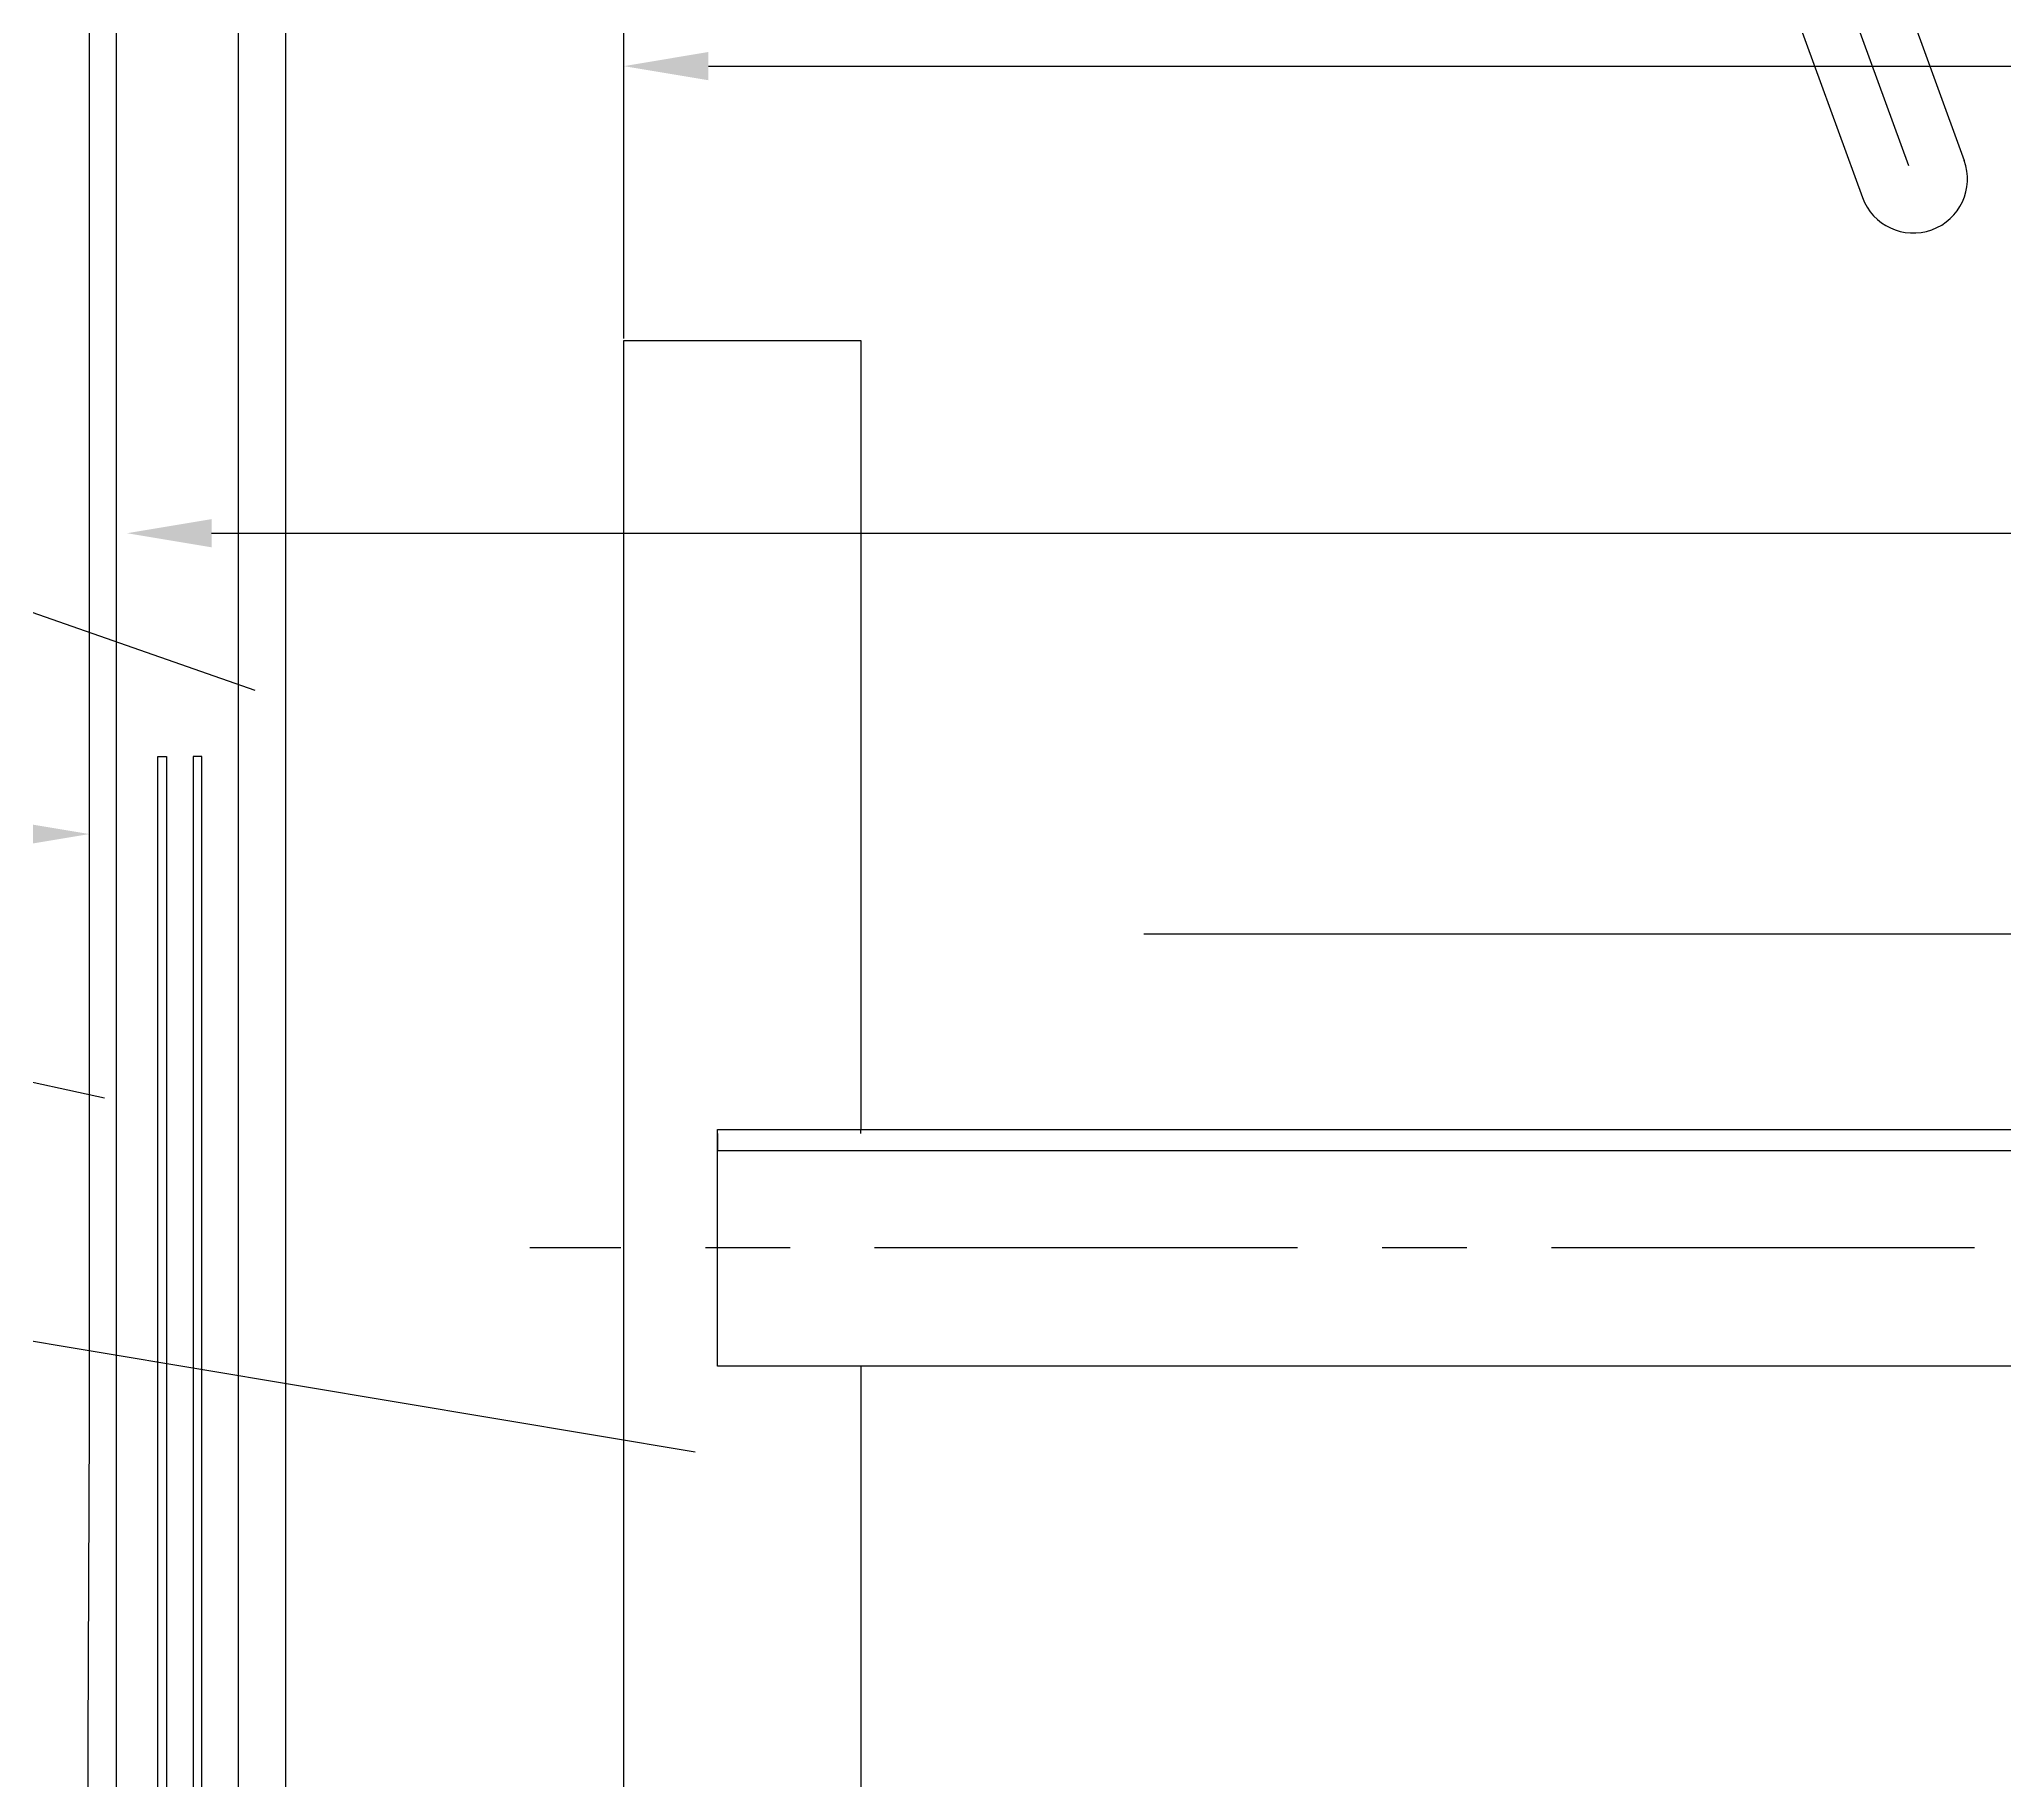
# Model space of a CAD drawing. Extents: x 0 to 594, y 0 to 841.
# Drawn here: x 92.3 to 150.4, y 511.4 to 562.9 of the extents above; entities that cross this region are included whole.
import ezdxf

# ---------------------------------------------------------------- set-up
doc = ezdxf.new("R2010")
doc.units = 0
doc.header["$LTSCALE"] = 10
doc.header["$MEASUREMENT"] = 0
doc.linetypes.add('CENTER', pattern=[2, 1.25, -0.25, 0.25, -0.25])
doc.layers.get('0').update_dxf_attribs({"linetype": 'CONTINUOUS'})
doc.layers.get('DEFPOINTS').update_dxf_attribs({"linetype": 'CONTINUOUS'})
for name, color, linetype in [('DIM', 4, 'CONTINUOUS'), ('FULL', 7, 'CONTINUOUS'), ('LAYER1', 1, 'CENTER')]:
    doc.layers.add(name, color=color, linetype=linetype)
doc.styles.add('RMO4', font='romans.shx', dxfattribs={"width": 0.7, "height": 4.5})
doc.styles.get("Standard").update_dxf_attribs({"font": 'SIMFANG.TTF', "width": 0.7, "height": 5})
doc.dimstyles.get("Standard").update_dxf_attribs({"dimtxt": 0.18, "dimasz": 0.18, "dimexe": 0.18, "dimexo": 0.0625, "dimgap": 0.09, "dimtad": 0, "dimtih": 1, "dimtoh": 1, "dimdec": 4, "dimzin": 0, "dimdsep": 46, "dimtxsty": 'Standard', "dimcen": 0.09, "dimadec": 0, "dimazin": 0, "dimtfac": 1, "dimtdec": 4, "dimtofl": 0, "dimtmove": 0, "dimatfit": 3, "dimfxl": 1, "dimtolj": 1, "dimtzin": 0, "dimarcsym": 0})

# ---------------------------------------------------------------- blocks, each defined once
blk = doc.blocks.new('*D8')
at = {"color": 4, "linetype": 'ByBlock'}
for p, q in [((79.387, 577.056), (79.387, 536.859)), ((93.78, 546.911), (93.78, 536.859)), ((91.28, 539.359), (81.887, 539.359))]:
    blk.add_line(p, q, dxfattribs=at)
for points in [[(81.887, 539.776), (81.887, 538.942), (79.387, 539.359)], [(91.28, 539.776), (91.28, 538.942), (93.78, 539.359)]]:
    blk.add_solid(points, dxfattribs=at)
at = {"layer": 'DEFPOINTS', "color": 0, "linetype": 'ByBlock'}
for p in [(79.387, 577.118), (93.78, 546.973), (79.387, 539.359)]:
    blk.add_point(p, dxfattribs=at)
at = {"color": 3, "linetype": 'ByBlock', "insert": (86.584, 542.759), "char_height": 5, "attachment_point": 5, "style": 'RMO4'}
blk.add_mtext('\\A1;120', dxfattribs=at)
blk = doc.blocks.new('*D10')
at = {"color": 4, "linetype": 'ByBlock'}
for p, q in [((109.58, 554.008), (109.58, 564.558)), ((229.58, 554.008), (229.58, 564.558)), ((112.08, 562.058), (227.08, 562.058))]:
    blk.add_line(p, q, dxfattribs=at)
for points in [[(112.08, 562.475), (112.08, 561.641), (109.58, 562.058)], [(227.08, 562.475), (227.08, 561.641), (229.58, 562.058)]]:
    blk.add_solid(points, dxfattribs=at)
at = {"layer": 'DEFPOINTS', "color": 0, "linetype": 'ByBlock'}
for p in [(229.58, 562.058), (109.58, 553.945), (229.58, 553.945)]:
    blk.add_point(p, dxfattribs=at)
at = {"color": 3, "linetype": 'ByBlock', "insert": (169.58, 565.208), "char_height": 4.5, "attachment_point": 5, "style": 'RMO4'}
blk.add_mtext('\\A1;950', dxfattribs=at)

msp = doc.modelspace()

# ---------------------------------------------------------------- linework, layer by layer
at = {"color": 4, "linetype": 'ByBlock'}
msp.add_line((97.39674, 548.25169), (241.76392, 548.25169), dxfattribs=at)
for p, q in [((95.80629, 470.38851), (95.80629, 541.65293)), ((95.80629, 541.65293), (96.0648, 541.65293)), ((96.0648, 541.65293), (96.0648, 470.41345)), ((96.85538, 541.65293), (96.85538, 470.41345)), ((97.11389, 541.65293), (96.85538, 541.65293)), ((97.11389, 470.38851), (97.11389, 541.65293)), ((94.58033, 522.22512), (94.58033, 499.93395)), ((93.78033, 521.89375), (93.74447, 512.60135)), ((98.18033, 513.73535), (98.18033, 510.04031))]:
    msp.add_line(p, q)
msp.add_solid([(97.39674, 548.66835), (97.39674, 547.83502), (94.89674, 548.25169)], dxfattribs=at)
at = {"layer": 'DEFPOINTS', "color": 0, "linetype": 'ByBlock'}
msp.add_point((94.89674, 549.16332), dxfattribs=at)
at = {"layer": 'DIM'}
for p, q in [((45.66199, 562.14922), (98.67239, 543.60769)), ((45.66199, 542.14922), (94.22841, 531.55867)), ((45.66199, 532.14922), (111.68692, 521.09505))]:
    msp.add_line(p, q, dxfattribs=at)
at = {"layer": 'DIM', "color": 4}
msp.add_line((258.78033, 536.40237), (124.94442, 536.40237), dxfattribs=at)
at = {"layer": 'FULL'}
for p, q in [((124.19232, 627.95585), (149.19135, 559.27158)), ((121.24514, 626.69698), (146.18433, 558.17712)), ((99.58033, 604.65367), (99.58033, 493.65367)), ((98.18033, 599.81871), (98.18033, 513.73535)), ((94.58033, 587.44656), (94.58033, 522.22512)), ((93.78033, 578.48843), (93.78033, 521.89375)), ((109.58033, 506.65367), (109.58033, 553.94524)), ((109.58033, 553.94524), (116.58033, 553.94524)), ((116.58033, 553.94524), (116.58033, 530.63002)), ((112.35132, 530.63002), (222.52153, 530.63002)), ((112.35132, 523.63002), (112.35132, 530.63002)), ((112.35132, 530.50486), (112.35132, 530.00486)), ((116.58033, 530.50486), (116.58033, 530.63002)), ((112.35132, 530.00486), (167.64197, 530.00486)), ((222.52153, 523.63002), (112.35132, 523.63002)), ((116.58033, 523.63002), (116.58033, 519.82843)), ((116.58033, 520.13002), (116.58033, 506.65367)), ((93.74447, 512.60135), (93.74447, 501.11827))]:
    msp.add_line(p, q, dxfattribs=at)
msp.add_arc((147.68784, 558.72435), 1.6, 200, 20, dxfattribs=at)
at = {"layer": 'LAYER1'}
for p, q in [((122.74865, 627.24421), (148.27228, 557.11861)), ((169.49184, 527.13002), (106.8017, 527.13002))]:
    msp.add_line(p, q, dxfattribs=at)

# ---------------------------------------------------------------- dimensions: what is measured, and where the dimension line sits
at = {"layer": 'DIM'}
for base, p1, p2, text, picture, middle in [((79.38738, 539.35891), (93.78033, 546.97344), (79.38738, 577.11818), '120', '*D8', (86.58386, 542.75891)), ((229.58033, 562.05813), (109.58033, 553.94524), (229.58033, 553.94524), '950', '*D10', (169.58033, 565.20813))]:
    dim = msp.add_linear_dim(base=base, p1=p1, p2=p2, text=text, dimstyle='Standard', override={"dimasz": 2.5, "dimexe": 2.5, "dimgap": 0.9, "dimtad": 1, "dimtih": 0, "dimtoh": 0, "dimtxsty": 'RMO4', "dimclrd": 4, "dimclre": 4, "dimclrt": 3, "dimtofl": 1, "dimatfit": 0}, dxfattribs=at)
    dim.commit()
    dim.dimension.update_dxf_attribs({"geometry": picture, "text_midpoint": middle})

doc.saveas('drawing.dxf')
